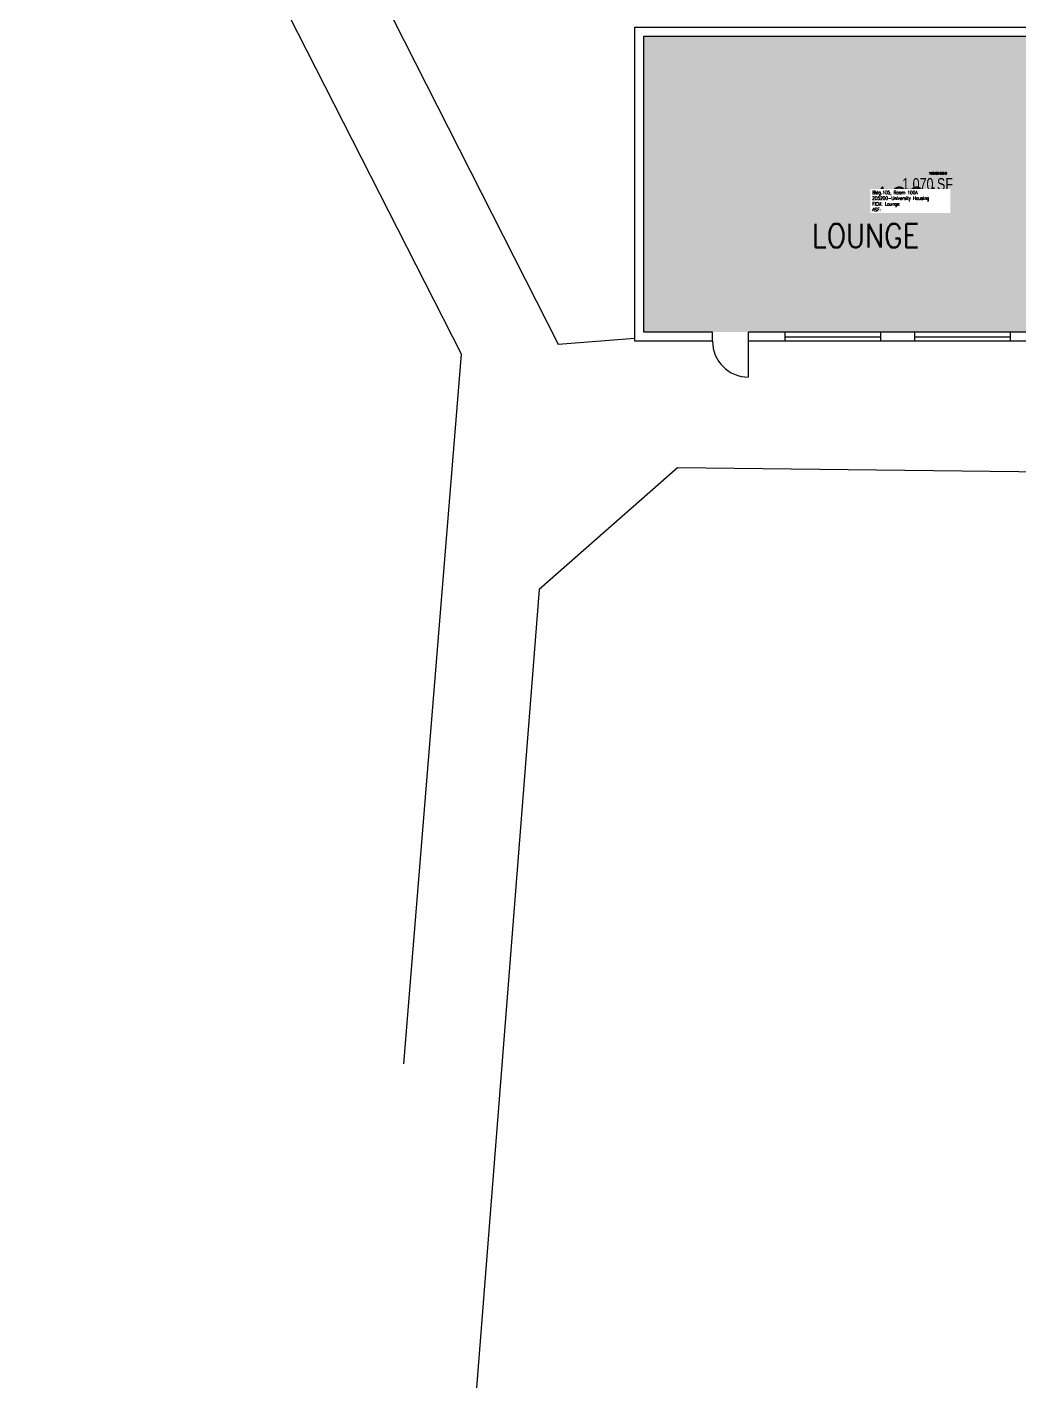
# Model space of a CAD drawing. Header units: inches. Extents: x -1429 to 1655, y -551 to 4832.
# Drawn here: x -1004 to -9, y 726 to 2091 of the extents above; entities that cross this region are included whole.
import ezdxf
from ezdxf.enums import TextEntityAlignment as Align

# ---------------------------------------------------------------- set-up
doc = ezdxf.new("R2010")
doc.units = ezdxf.units.IN
doc.header["$LTSCALE"] = 0.25
doc.header["$MEASUREMENT"] = 0
for name, color, linetype in [('A-DOOR', 2, 'CONTINUOUS'), ('A-GLAZ', 1, 'CONTINUOUS'), ('A-GLAZ-SILL', 2, 'CONTINUOUS'), ('A-IDEN-RNUM', 7, 'CONTINUOUS'), ('A-IDEN-SNUM', 4, 'CONTINUOUS'), ('A-IDEN-TEXT', 4, 'CONTINUOUS'), ('A-IDEN-VNUM', 4, 'CONTINUOUS'), ('A-SITE', 3, 'CONTINUOUS'), ('A-WALL', 5, 'CONTINUOUS'), ('AREA-TEXT', 3, 'CONTINUOUS'), ('Rooms-Category-Color', 7, 'CONTINUOUS'), ('Rooms-College-Color', 7, 'CONTINUOUS'), ('Rooms-Department-Color', 7, 'CONTINUOUS'), ('Rooms-Division-Color', 7, 'CONTINUOUS'), ('Rooms-Information', 7, 'CONTINUOUS')]:
    doc.layers.add(name, color=color, linetype=linetype)
doc.styles.add('AREA', font='arial.ttf', dxfattribs={"width": 0.75, "height": 12})
doc.styles.add('ROOMSNUMBER', font='SIMPLEX.shx', dxfattribs={"height": 0.18})
doc.styles.add('ROOMVNUMBER', font='simplex.shx', dxfattribs={"width": 0.85})

msp = doc.modelspace()

# ---------------------------------------------------------------- hatches: boundary and pattern name
at = {"layer": 'Rooms-Category-Color', "true_color": 0x728ef3}
msp.add_hatch(color=171, dxfattribs=at).paths.add_polyline_path([(82, 1934), (82, 2082), (-385, 2082.1), (-385.1, 1785.1), (-243.1, 1785.1), (-147.1, 1785.1), (-113.1, 1785.1), (-17.1, 1785.1), (16.9, 1785), (112.9, 1785), (184.9, 1785), (185, 1934)])
at = {"layer": 'Rooms-College-Color', "true_color": 0xadadad}
msp.add_hatch(color=253, dxfattribs=at).paths.add_polyline_path([(82, 1934), (82, 2082), (-385, 2082.1), (-385.1, 1785.1), (-243.1, 1785.1), (-147.1, 1785.1), (-113.1, 1785.1), (-17.1, 1785.1), (16.9, 1785), (112.9, 1785), (184.9, 1785), (185, 1934)])
at = {"layer": 'Rooms-Department-Color', "true_color": 0x604aed}
msp.add_hatch(color=173, dxfattribs=at).paths.add_polyline_path([(82, 1934), (82, 2082), (-385, 2082.1), (-385.1, 1785.1), (-243.1, 1785.1), (-147.1, 1785.1), (-113.1, 1785.1), (-17.1, 1785.1), (16.9, 1785), (112.9, 1785), (184.9, 1785), (185, 1934)])
at = {"layer": 'Rooms-Division-Color', "true_color": 0x604aed}
msp.add_hatch(color=173, dxfattribs=at).paths.add_polyline_path([(82, 1934), (82, 2082), (-385, 2082.1), (-385.1, 1785.1), (-243.1, 1785.1), (-147.1, 1785.1), (-113.1, 1785.1), (-17.1, 1785.1), (16.9, 1785), (112.9, 1785), (184.9, 1785), (185, 1934)])

# ---------------------------------------------------------------- linework, layer by layer
at = {"layer": 'A-DOOR', "const_width": 1.2}
msp.add_lwpolyline([(-280, 1776), (-280, 1740)], dxfattribs=at)
at = {"layer": 'A-DOOR'}
msp.add_arc((-280, 1776), 36, 180, 270, dxfattribs=at)
at = {"layer": 'A-GLAZ'}
for p, q in [((-243, 1780.5), (-147, 1780.5)), ((-113, 1780.5), (-17, 1780.5))]:
    msp.add_line(p, q, dxfattribs=at)
at = {"layer": 'A-GLAZ-SILL'}
for p, q in [((-147, 1785), (-243, 1785)), ((-147, 1776), (-243, 1776)), ((-17, 1785), (-113, 1785)), ((-17, 1776), (-113, 1776))]:
    msp.add_line(p, q, dxfattribs=at)
at = {"layer": 'A-SITE'}
for p, q in [((-915, 2647), (-471, 1773)), ((-568, 1763), (-1004, 2619)), ((-471, 1773), (-394, 1779)), ((-626, 1051), (-568, 1763)), ((-351, 1649), (-490, 1527)), ((20, 1644.5), (-351, 1649)), ((-490, 1527), (-553, 726))]:
    msp.add_line(p, q, dxfattribs=at)
at = {"layer": 'A-WALL'}
for p, q in [((-394, 1776), (-394, 2091)), ((-394, 2091), (188, 2091)), ((-385, 2082), (185, 2082)), ((-385, 1785), (-385, 2082)), ((-316, 1776), (-394, 1776)), ((-316, 1785), (-385, 1785)), ((-316, 1776), (-316, 1785)), ((-280, 1776), (-280, 1785)), ((-243, 1785), (-280, 1785)), ((-243, 1776), (-280, 1776)), ((-243, 1776), (-243, 1785)), ((-147, 1776), (-147, 1785)), ((-113, 1785), (-147, 1785)), ((-113, 1776), (-147, 1776)), ((-113, 1776), (-113, 1785)), ((-17, 1776), (-17, 1785)), ((17, 1785), (-17, 1785)), ((17, 1776), (-17, 1776))]:
    msp.add_line(p, q, dxfattribs=at)

# ---------------------------------------------------------------- texts
at = {"layer": 'A-IDEN-RNUM', "style": 'ROOMSNUMBER'}
msp.add_text('0100-A0', height=2.16, dxfattribs=at).set_placement((-89.8, 1944.4), align=Align.MIDDLE)
at = {"layer": 'A-IDEN-SNUM', "style": 'ROOMSNUMBER'}
msp.add_text('10500100A0', height=2.16, dxfattribs=at).set_placement((-89.8, 1944.4), align=Align.MIDDLE)
at = {"layer": 'A-IDEN-TEXT', "insert": (-216.1, 1893.9), "char_height": 24, "width": 173.04, "attachment_point": 1, "rotation": 0, "style": 'ROOMVNUMBER'}
msp.add_mtext('LOUNGE', dxfattribs=at)
at = {"layer": 'A-IDEN-VNUM', "style": 'ROOMVNUMBER', "width": 0.85}
msp.add_text('100A', height=24, dxfattribs=at).set_placement((-120.7, 1918.3), align=Align.MIDDLE)
at = {"layer": 'AREA-TEXT', "style": 'AREA', "width": 0.75}
msp.add_text('1,070 SF', height=12, dxfattribs=at).set_placement((-100.1, 1933.6), align=Align.MIDDLE_CENTER)

# ---------------------------------------------------------------- next in the draw order: texts
at = {"layer": 'Rooms-Information', "insert": (-155.7, 1906.3), "char_height": 3.429, "width": 76.8, "attachment_point": 7, "style": 'ROOMVNUMBER', "bg_fill": 3, "box_fill_scale": 1.5, "bg_fill_color": 256, "bg_fill_true_color": 13158600, "bg_fill_transparency": 0}
msp.add_mtext('Bldg.105, Room 100A^M^J205200-University Housing^M^JFICM: Lounge^M^JASF: ', dxfattribs=at)

doc.saveas('drawing.dxf')
